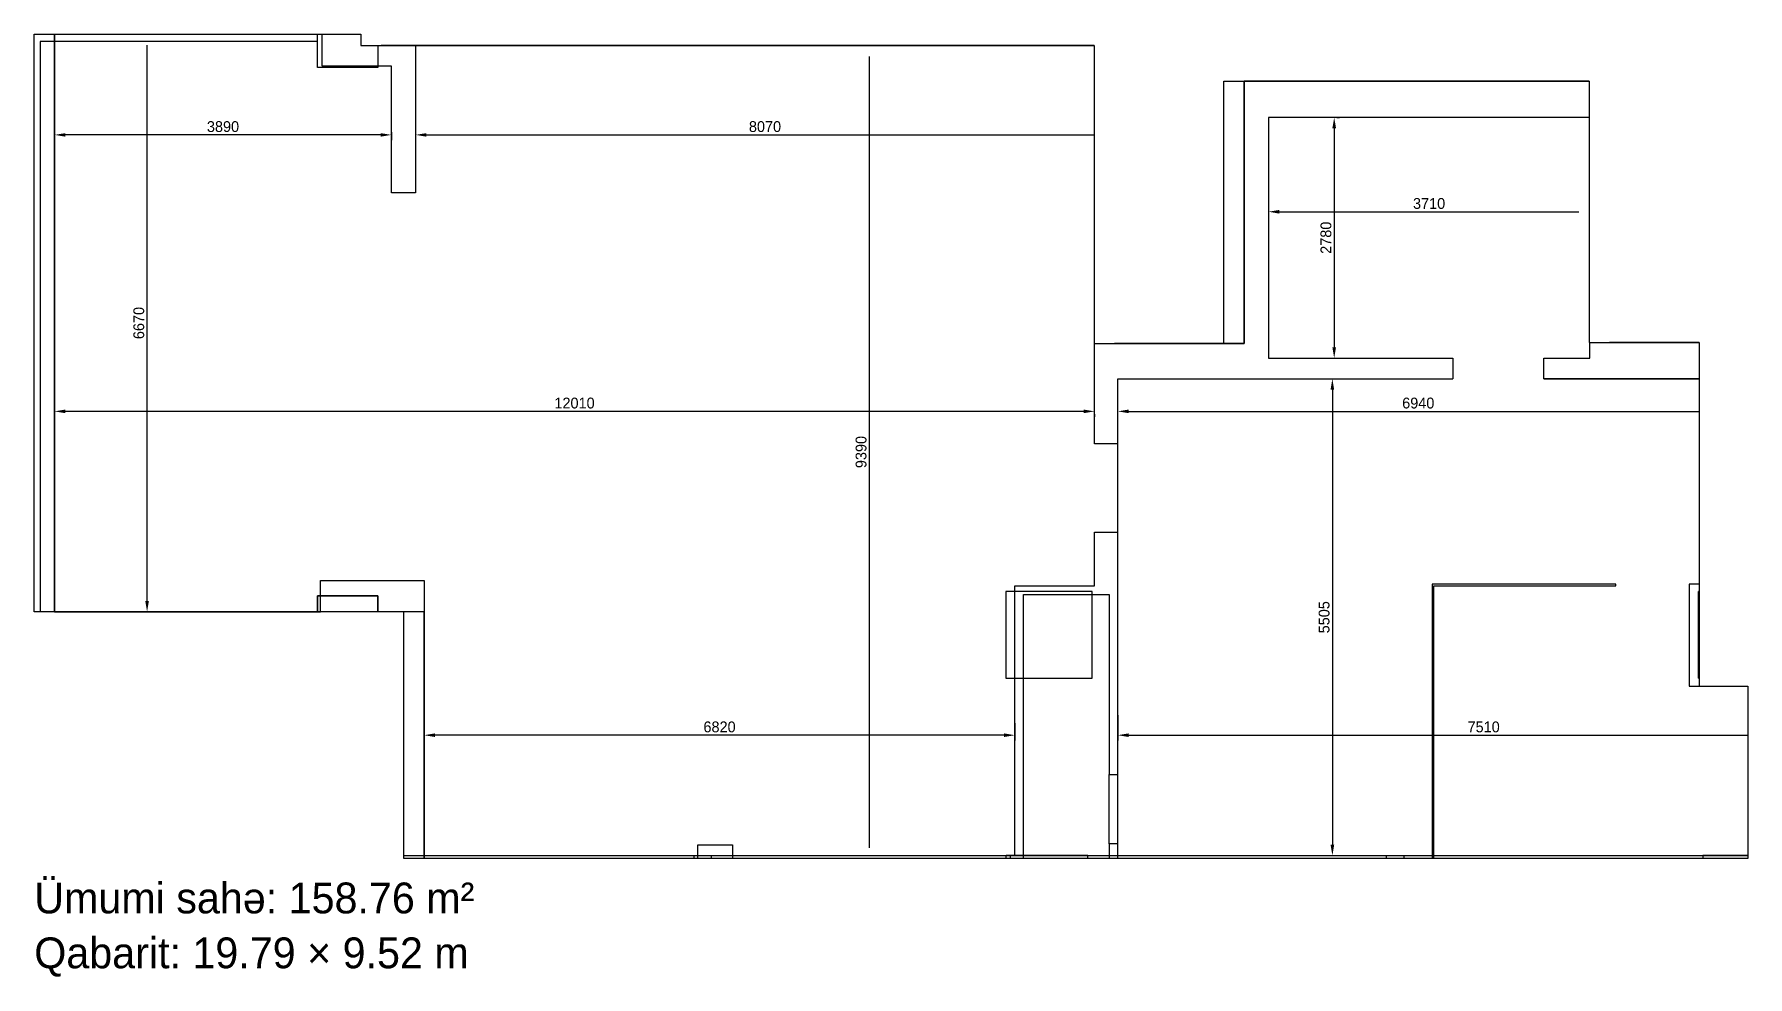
# Model space of a CAD drawing. Header units: millimetres. Extents: x 1339895 to 1359685, y -193061 to -182176.
import ezdxf

# ---------------------------------------------------------------- set-up
doc = ezdxf.new("R2010")
doc.units = ezdxf.units.MM
doc.linetypes.add('HIDDEN', pattern=[0.375, 0.25, -0.125])
doc.layers.add('OFFICE_BOUNDARY', color=3, linetype='Continuous')
doc.layers.add('sutun1', color=7, linetype='Continuous')
doc.layers.add('plita', color=182, linetype='Continuous', lineweight=5, true_color=0x3a07c5)

msp = doc.modelspace()

# ---------------------------------------------------------------- linework, layer by layer
at = {"color": 18, "lineweight": -3, "true_color": 0x000000}
for p, q in [((1339895, -188846), (1339895, -182176)), ((1339895, -182176), (1343665, -182176)), ((1343665, -182176), (1343665, -182306)), ((1343665, -182306), (1352135, -182306)), ((1352135, -182306), (1343900, -182306)), ((1352135, -182306), (1352135, -185746)), ((1353635, -185746), (1353635, -182716)), ((1353635, -182716), (1357855, -182716)), ((1357855, -182716), (1353870, -182716)), ((1353870, -182716), (1353870, -185746)), ((1357855, -182716), (1357855, -185736)), ((1357855, -182716), (1357855, -185736)), ((1352135, -185746), (1353635, -185746)), ((1353635, -185746), (1352370, -185746)), ((1353870, -185746), (1353635, -185746)), ((1357855, -185736), (1359125, -185736)), ((1357855, -185736), (1359125, -185736)), ((1359125, -185736), (1358090, -185736)), ((1359125, -185736), (1359125, -189706)), ((1344165, -188846), (1339895, -188846)), ((1344165, -191696), (1344165, -188846)), ((1359125, -189706), (1359685, -189706)), ((1359685, -189706), (1359685, -191696)), ((1359685, -191696), (1344165, -191696))]:
    msp.add_line(p, q, dxfattribs=at)
for p, q in [((1340130, -182176), (1340130, -188846)), ((1343220, -182546), (1343220, -182176)), ((1352135, -182306), (1344300, -182306)), ((1344300, -182306), (1344300, -184006)), ((1344020, -182546), (1343220, -182546)), ((1344020, -182546), (1343650, -182546)), ((1344020, -184006), (1344020, -182546)), ((1357855, -182716), (1353870, -182716)), ((1353870, -182716), (1353870, -185746)), ((1357855, -183136), (1354150, -183136)), ((1354150, -183136), (1354150, -185916)), ((1344300, -184006), (1344020, -184006)), ((1352140, -186906), (1352140, -185746)), ((1353635, -185746), (1352370, -185746)), ((1353870, -185746), (1353635, -185746)), ((1357860, -185916), (1357860, -185736)), ((1359125, -185736), (1358090, -185736)), ((1354150, -185916), (1356280, -185916)), ((1357330, -186156), (1357330, -185916)), ((1357330, -185916), (1357860, -185916)), ((1357330, -186156), (1359125, -186156)), ((1359125, -186156), (1357330, -186156)), ((1352410, -186906), (1352140, -186906)), ((1352410, -187926), (1352410, -186906)), ((1352140, -188546), (1352140, -187926)), ((1352140, -187926), (1352410, -187926)), ((1352410, -191696), (1352410, -187926)), ((1343200, -188846), (1343200, -188486)), ((1343200, -188486), (1344400, -188486)), ((1344400, -188486), (1344400, -191696)), ((1351220, -191656), (1351220, -188546)), ((1351220, -188546), (1352140, -188546)), ((1358160, -188526), (1356040, -188526)), ((1356040, -188526), (1356040, -191696)), ((1356060, -191696), (1356060, -188546)), ((1356060, -188546), (1358160, -188546)), ((1358160, -188546), (1358160, -188526)), ((1359125, -188526), (1359010, -188526)), ((1359010, -188526), (1359010, -188546)), ((1359010, -188546), (1359010, -189706)), ((1351320, -191696), (1351320, -188646)), ((1351320, -188646), (1352310, -188646)), ((1352310, -188646), (1352310, -190726)), ((1340130, -188846), (1343200, -188846)), ((1359010, -189706), (1359125, -189706)), ((1359125, -189706), (1359685, -189706)), ((1352310, -191526), (1352310, -190726)), ((1352310, -190726), (1352410, -190726)), ((1347560, -191696), (1347560, -191536)), ((1347560, -191536), (1347960, -191536)), ((1347960, -191536), (1347960, -191696)), ((1352410, -191526), (1352310, -191526)), ((1352310, -191526), (1352310, -191696)), ((1352410, -191696), (1352410, -191526)), ((1351120, -191696), (1351120, -191656)), ((1351120, -191656), (1351220, -191656)), ((1359685, -191696), (1356060, -191696))]:
    msp.add_line(p, q)
at = {"color": 30, "lineweight": 30, "true_color": 0xf8991e}
for p, q in [((1340130, -188846), (1340130, -182176)), ((1343900, -182306), (1352135, -182306)), ((1353870, -185746), (1353870, -182716)), ((1353870, -182716), (1357855, -182716)), ((1352370, -185746), (1353635, -185746)), ((1353635, -185746), (1353870, -185746)), ((1358090, -185736), (1359125, -185736)), ((1358090, -185736), (1359125, -185736)), ((1344400, -188846), (1340130, -188846)), ((1344400, -191696), (1344400, -188846)), ((1359360, -189706), (1359685, -189706)), ((1359685, -191696), (1344400, -191696))]:
    msp.add_line(p, q, dxfattribs=at)
at = {"color": 18, "lineweight": 30, "true_color": 0x000000}
for p, q in [((1340130, -188846), (1340130, -182176)), ((1353870, -185746), (1353870, -182716)), ((1353635, -185746), (1353870, -185746)), ((1344400, -188846), (1340130, -188846)), ((1344400, -191696), (1344400, -188846)), ((1359685, -191696), (1344400, -191696))]:
    msp.add_line(p, q, dxfattribs=at)
at = {"color": 0, "lineweight": -2, "transparency": 16777216}
for p, q in [((1341198, -188721), (1341198, -182301)), ((1349540, -191571), (1349540, -182431)), ((1344300, -183187), (1344300, -183401)), ((1354940, -183136), (1354971, -183136)), ((1340130, -183307), (1340130, -183401)), ((1343895, -183338), (1340255, -183338)), ((1344020, -183307), (1344020, -183401)), ((1354909, -183261), (1354909, -185791)), ((1354150, -183940), (1354150, -184289)), ((1354275, -184226), (1357735, -184226)), ((1354940, -185916), (1354971, -185916)), ((1354696, -186156), (1354951, -186156)), ((1340130, -186326), (1340130, -186594)), ((1354888, -186281), (1354888, -191536)), ((1352015, -186531), (1340255, -186531)), ((1352140, -186562), (1352140, -186594)), ((1352410, -186500), (1352410, -186469)), ((1341185, -188846), (1341135, -188846)), ((1344400, -190132), (1344400, -190334)), ((1351220, -190132), (1351220, -190334)), ((1352410, -190039), (1352410, -190334)), ((1351095, -190271), (1344525, -190271)), ((1354696, -191661), (1354951, -191661))]:
    msp.add_line(p, q, dxfattribs=at)
at = {"color": 3, "lineweight": 30}
msp.add_line((1343900, -182306), (1352135, -182306), dxfattribs=at)
at = {"color": 0, "lineweight": -2}
for p, q in [((1349571, -182306), (1349603, -182306)), ((1344425, -183338), (1352135, -183338)), ((1352535, -186531), (1359125, -186531)), ((1352535, -190271), (1359685, -190271))]:
    msp.add_line(p, q, dxfattribs=at)
at = {"color": 6, "lineweight": 30}
for p, q in [((1357855, -182716), (1353870, -182716)), ((1353870, -182716), (1353870, -185746)), ((1353635, -185746), (1352370, -185746)), ((1353870, -185746), (1353635, -185746)), ((1359125, -185736), (1358090, -185736))]:
    msp.add_line(p, q, dxfattribs=at)
for points in [[(1356280, -185916), (1356280, -186156)], [(1352410, -186906), (1352410, -186156), (1356280, -186156)]]:
    msp.add_lwpolyline(points)
at = {"color": 0, "transparency": 16777216}
for points in [[(1354888, -183261), (1354930, -183261), (1354909, -183136)], [(1340255, -183318), (1340255, -183359), (1340130, -183338)], [(1343895, -183318), (1343895, -183359), (1344020, -183338)], [(1344425, -183318), (1344425, -183359), (1344300, -183338)], [(1354275, -184205), (1354275, -184247), (1354150, -184226)], [(1354888, -185791), (1354930, -185791), (1354909, -185916)], [(1354867, -186281), (1354909, -186281), (1354888, -186156)], [(1340255, -186510), (1340255, -186552), (1340130, -186531)], [(1352015, -186510), (1352015, -186552), (1352140, -186531)], [(1352535, -186510), (1352535, -186552), (1352410, -186531)], [(1341177, -188721), (1341219, -188721), (1341198, -188846)], [(1344525, -190250), (1344525, -190292), (1344400, -190271)], [(1351095, -190250), (1351095, -190292), (1351220, -190271)], [(1352535, -190250), (1352535, -190292), (1352410, -190271)], [(1354867, -191536), (1354909, -191536), (1354888, -191661)]]:
    msp.add_solid(points, dxfattribs=at)
at = {"layer": 'OFFICE_BOUNDARY'}
msp.add_lwpolyline([(1359125, -185736), (1359125, -189706), (1359685, -189706), (1359685, -191696), (1344165, -191696), (1344165, -188846), (1339895, -188846), (1339895, -182176), (1343665, -182176), (1343665, -182306), (1352135, -182306), (1352135, -185746), (1353635, -185746), (1353635, -182716), (1357855, -182716), (1357855, -185736), (1359125, -185736)], close=True, dxfattribs=at)
at = {"layer": 'plita', "linetype": 'HIDDEN', "ltscale": 5}
for p, q in [((1339965, -182261), (1343165, -182261)), ((1339965, -188846), (1339965, -182261)), ((1339965, -188846), (1339965, -182261))]:
    msp.add_line(p, q, dxfattribs=at)
at = {"layer": 'sutun1', "color": 22}
for p, q in [((1343165, -182261), (1339965, -182261)), ((1339965, -182261), (1339965, -188846)), ((1343165, -182561), (1343165, -182261)), ((1343865, -182306), (1343865, -182561)), ((1343865, -182561), (1343165, -182561)), ((1343165, -188846), (1343165, -188661)), ((1343165, -188661), (1343865, -188661)), ((1343865, -188661), (1343865, -188846)), ((1359115, -189611), (1359115, -188611)), ((1359115, -188611), (1359125, -188611)), ((1359125, -189611), (1359115, -189611)), ((1344165, -191661), (1359685, -191661))]:
    msp.add_line(p, q, dxfattribs=at)
at = {"layer": 'sutun1'}
for p, q in [((1343165, -182561), (1343165, -182176)), ((1343865, -182306), (1343865, -182561)), ((1343865, -182561), (1343165, -182561)), ((1343865, -188661), (1343165, -188661)), ((1343165, -188661), (1343165, -188846)), ((1343865, -188846), (1343865, -188661)), ((1359125, -188611), (1359115, -188611)), ((1359115, -188611), (1359115, -189611)), ((1359115, -189611), (1359125, -189611)), ((1347515, -191661), (1347715, -191661)), ((1347515, -191696), (1347515, -191661)), ((1347715, -191661), (1347715, -191696)), ((1352065, -191661), (1351165, -191661)), ((1351165, -191661), (1351165, -191696)), ((1352065, -191696), (1352065, -191661)), ((1355515, -191661), (1355715, -191661)), ((1355515, -191696), (1355515, -191661)), ((1355715, -191661), (1355715, -191696)), ((1359685, -191661), (1359165, -191661)), ((1359165, -191661), (1359165, -191696))]:
    msp.add_line(p, q, dxfattribs=at)
msp.add_lwpolyline([(1351115, -189611), (1352115, -189611), (1352115, -188611), (1351115, -188611)], close=True, dxfattribs=at)

# ---------------------------------------------------------------- texts
for s, p in [('Ümumi sahə: 158.76 m²', (1339895, -192329)), ('Qabarit: 19.79 × 9.52 m', (1339895, -192963))]:
    msp.add_text(s, height=356.22).set_placement(p)
at = {"color": 0, "transparency": 16777216, "char_height": 125, "attachment_point": 5}
for s, insert in [('3890', (1342075, -183243)), ('8070', (1348335, -183243)), ('3710', (1356005, -184131)), ('12010', (1346135, -186436)), ('6940', (1355880, -186436)), ('6820', (1347810, -190176)), ('7510', (1356635, -190176))]:
    msp.add_mtext(s, dxfattribs=dict(at, insert=insert))
at = {"color": 0, "transparency": 16777216, "char_height": 125, "attachment_point": 5, "rotation": 90}
for s, insert in [('2780', (1354814, -184526)), ('6670', (1341103, -185511)), ('9390', (1349445, -187001)), ('5505', (1354793, -188909))]:
    msp.add_mtext(s, dxfattribs=dict(at, insert=insert))

doc.saveas('drawing.dxf')
